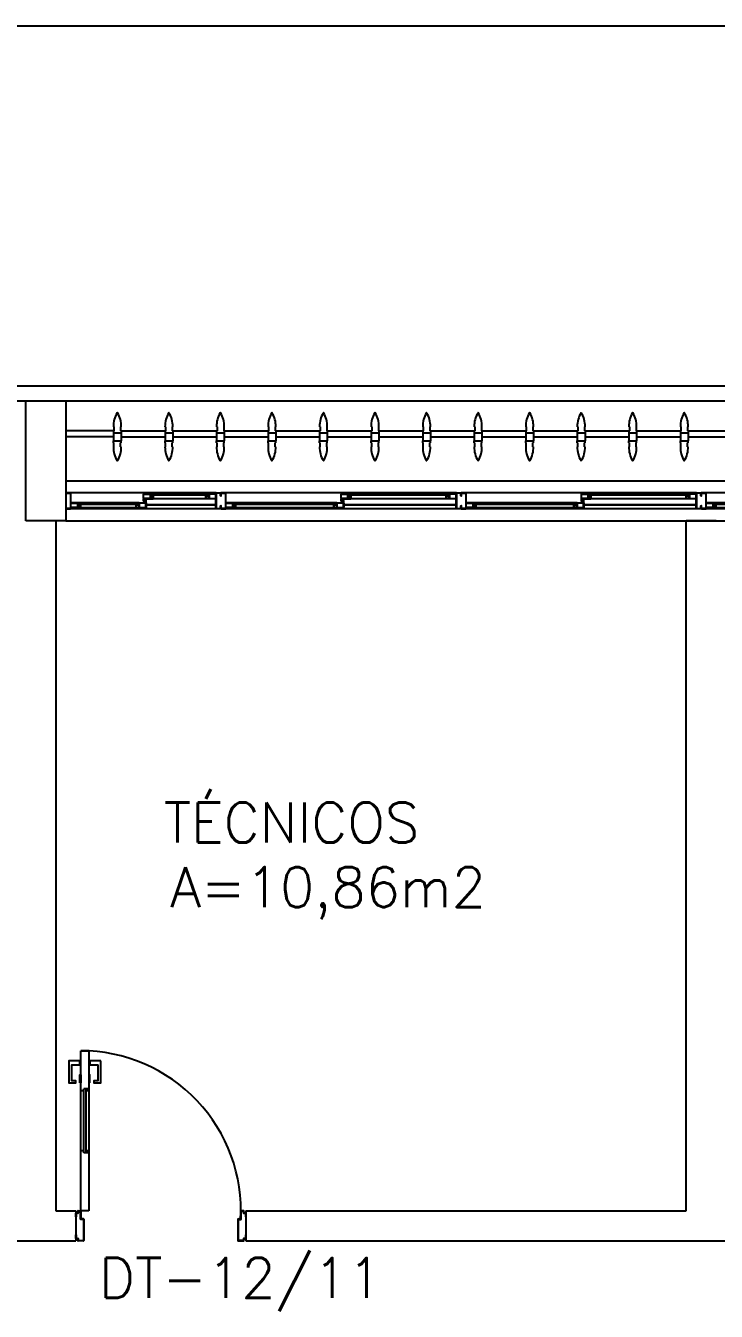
# Model space of a CAD drawing. Header units: millimetres. Extents: x 2128 to 2646, y 1972 to 2207.
# Drawn here: x 2384.46 to 2387.91, y 2049.01 to 2055.44 of the extents above; entities that cross this region are included whole.
import ezdxf

# ---------------------------------------------------------------- set-up
doc = ezdxf.new("R2010")
doc.units = ezdxf.units.MM
for name, color, linetype in [('AR-ALV', 2, 'Continuous'), ('AR-BRISES', 1, 'Continuous'), ('AR-CALÇADA', 1, 'Continuous'), ('AR-ESQ', 1, 'Continuous'), ('AR-ESTC', 3, 'Continuous'), ('AR-PEITORIL', 1, 'Continuous'), ('AR-PORTA', 1, 'Continuous'), ('BR-PAINEL', 1, 'Continuous'), ('BR-SUPORTE', 1, 'Continuous'), ('DT-ESQ-BAGUETE-C', 1, 'Continuous'), ('DT-ESQ-BAGUETE-V', 1, 'Continuous'), ('DT-ESQ-CHAPA DOBRADA-V', 1, 'Continuous'), ('DT-ESQ-PERFIL CADEIRA-C', 2, 'Continuous'), ('DT-ESQ-PERFIL CADEIRA-V', 2, 'Continuous'), ('DT-ESQ-PERFIL U SIMPLES-C', 2, 'Continuous'), ('DT-ESQ-PERFIL U-C', 2, 'Continuous'), ('DT-ESQ-PERFIL U-V', 1, 'Continuous'), ('DT-ESQ-VIDRO-C', 2, 'Continuous'), ('DT-TXTMOD', 1, 'Continuous'), ('ENDEREÇO', 2, 'Continuous'), ('ibio', 2, 'Continuous'), ('maçaneta', 1, 'Continuous'), ('mov', 1, 'Continuous'), ('PM-PERFIL U-C', 2, 'Continuous'), ('PM-VIDRO', 2, 'Continuous'), ('pm1', 2, 'Continuous'), ('pm2', 2, 'Continuous'), ('TEXTO', 2, 'Continuous'), ('Área', 2, 'Continuous')]:
    doc.layers.add(name, color=color, linetype=linetype)
doc.styles.add('S10', font='simplex.shx', dxfattribs={"height": 0.1})
doc.styles.add('UNB-100', font='simplex.shx', dxfattribs={"height": 0.2})
doc.styles.add('UNB1-100', font='simplex.shx', dxfattribs={"height": 0.2})

# ---------------------------------------------------------------- blocks, each defined once
blk = doc.blocks.new('EF40-P')
at = {"layer": 'DT-ESQ-BAGUETE-C', "ltscale": 0.1}
for points in [[(1.9015, -0.08), (1.915, -0.08), (1.915, -0.0785), (1.902, -0.0785, -0.414214), (1.9015, -0.078), (1.9015, -0.067, -0.414214), (1.902, -0.0665), (1.915, -0.0665), (1.915, -0.065), (1.9015, -0.065, 0.414214), (1.9, -0.0665), (1.9, -0.0785, 0.414214)], [(2.0485, -0.125), (2.035, -0.125), (2.035, -0.1235), (2.048, -0.1235, 0.414214), (2.0485, -0.123), (2.0485, -0.112, 0.414214), (2.048, -0.1115), (2.035, -0.1115), (2.035, -0.11), (2.0485, -0.11, -0.414214), (2.05, -0.1115), (2.05, -0.1235, -0.414214)], [(2.5265, -0.125), (2.54, -0.125), (2.54, -0.1235), (2.527, -0.1235, -0.414214), (2.5265, -0.123), (2.5265, -0.112, -0.414214), (2.527, -0.1115), (2.54, -0.1115), (2.54, -0.11), (2.5265, -0.11, 0.414214), (2.525, -0.1115), (2.525, -0.1235, 0.414214)], [(2.61, -0.08), (2.5965, -0.08), (2.5965, -0.0785), (2.6095, -0.0785, 0.414214), (2.61, -0.078), (2.61, -0.067, 0.414214), (2.6095, -0.0665), (2.5965, -0.0665), (2.5965, -0.065), (2.61, -0.065, -0.414214), (2.6115, -0.0665), (2.6115, -0.0785, -0.414214)], [(3.1015, -0.08), (3.115, -0.08), (3.115, -0.0785), (3.102, -0.0785, -0.414214), (3.1015, -0.078), (3.1015, -0.067, -0.414214), (3.102, -0.0665), (3.115, -0.0665), (3.115, -0.065), (3.1015, -0.065, 0.414214), (3.1, -0.0665), (3.1, -0.0785, 0.414214)], [(3.2485, -0.125), (3.235, -0.125), (3.235, -0.1235), (3.248, -0.1235, 0.414214), (3.2485, -0.123), (3.2485, -0.112, 0.414214), (3.248, -0.1115), (3.235, -0.1115), (3.235, -0.11), (3.2485, -0.11, -0.414214), (3.25, -0.1115), (3.25, -0.1235, -0.414214)], [(3.7265, -0.125), (3.74, -0.125), (3.74, -0.1235), (3.727, -0.1235, -0.414214), (3.7265, -0.123), (3.7265, -0.112, -0.414214), (3.727, -0.1115), (3.74, -0.1115), (3.74, -0.11), (3.7265, -0.11, 0.414214), (3.725, -0.1115), (3.725, -0.1235, 0.414214)], [(3.81, -0.08), (3.7965, -0.08), (3.7965, -0.0785), (3.8095, -0.0785, 0.414214), (3.81, -0.078), (3.81, -0.067, 0.414214), (3.8095, -0.0665), (3.7965, -0.0665), (3.7965, -0.065), (3.81, -0.065, -0.414214), (3.8115, -0.0665), (3.8115, -0.0785, -0.414214)], [(4.3015, -0.08), (4.315, -0.08), (4.315, -0.0785), (4.302, -0.0785, -0.414214), (4.3015, -0.078), (4.3015, -0.067, -0.414214), (4.302, -0.0665), (4.315, -0.0665), (4.315, -0.065), (4.3015, -0.065, 0.414214), (4.3, -0.0665), (4.3, -0.0785, 0.414214)], [(4.4485, -0.125), (4.435, -0.125), (4.435, -0.1235), (4.448, -0.1235, 0.414214), (4.4485, -0.123), (4.4485, -0.112, 0.414214), (4.448, -0.1115), (4.435, -0.1115), (4.435, -0.11), (4.4485, -0.11, -0.414214), (4.45, -0.1115), (4.45, -0.1235, -0.414214)], [(4.714, -0.125), (4.7275, -0.125), (4.7275, -0.1235), (4.7145, -0.1235, -0.414214), (4.714, -0.123), (4.714, -0.112, -0.414214), (4.7145, -0.1115), (4.7275, -0.1115), (4.7275, -0.11), (4.714, -0.11, 0.414214), (4.7125, -0.1115), (4.7125, -0.1235, 0.414214)], [(4.7975, -0.08), (4.784, -0.08), (4.784, -0.0785), (4.797, -0.0785, 0.414214), (4.7975, -0.078), (4.7975, -0.067, 0.414214), (4.797, -0.0665), (4.784, -0.0665), (4.784, -0.065), (4.7975, -0.065, -0.414214), (4.799, -0.0665), (4.799, -0.0785, -0.414214)], [(5.0765, -0.08), (5.09, -0.08), (5.09, -0.0785), (5.077, -0.0785, -0.414214), (5.0765, -0.078), (5.0765, -0.067, -0.414214), (5.077, -0.0665), (5.09, -0.0665), (5.09, -0.065), (5.0765, -0.065, 0.414214), (5.075, -0.0665), (5.075, -0.0785, 0.414214)]]:
    blk.add_lwpolyline(points, format="xyb", close=True, dxfattribs=at)
at = {"layer": 'DT-ESQ-BAGUETE-V', "ltscale": 0.1}
for p, q in [((1.41, -0.065), (1.9015, -0.065)), ((2.0485, -0.11), (2.5265, -0.11)), ((2.61, -0.065), (3.1015, -0.065)), ((3.2485, -0.11), (3.7265, -0.11)), ((3.81, -0.065), (4.3015, -0.065)), ((4.4485, -0.11), (4.714, -0.11)), ((4.7975, -0.065), (5.0765, -0.065))]:
    blk.add_line(p, q, dxfattribs=at)
at = {"layer": 'DT-ESQ-CHAPA DOBRADA-V', "ltscale": 0.1}
for p, q in [((2, -0.077), (2.5615, -0.077)), ((2, -0.08), (2.5615, -0.08)), ((3.2, -0.077), (3.7615, -0.077)), ((3.2, -0.08), (3.7615, -0.08)), ((4.4, -0.077), (4.749, -0.077)), ((4.4, -0.08), (4.749, -0.08))]:
    blk.add_line(p, q, dxfattribs=at)
at = {"layer": 'DT-ESQ-PERFIL CADEIRA-C', "ltscale": 0.1}
for p, q in [((1.95, -0.0885), (1.9015, -0.0885)), ((2.5635, -0.0885), (2.61, -0.0885)), ((3.15, -0.0885), (3.1015, -0.0885)), ((3.7635, -0.0885), (3.81, -0.0885)), ((4.35, -0.0885), (4.3015, -0.0885)), ((4.751, -0.0885), (4.7975, -0.0885)), ((5.125, -0.0885), (5.0765, -0.0885)), ((2, -0.1335), (2.0485, -0.1335)), ((2.573, -0.1335), (2.5265, -0.1335)), ((3.2, -0.1335), (3.2485, -0.1335)), ((3.773, -0.1335), (3.7265, -0.1335)), ((4.4, -0.1335), (4.4485, -0.1335)), ((4.7605, -0.1335), (4.714, -0.1335))]:
    blk.add_line(p, q, dxfattribs=at)
for points in [[(1.9015, -0.09), (1.95, -0.09), (1.95, -0.0885), (1.915, -0.0885, 0.198912), (1.9161, -0.0881, 0.198913), (1.9165, -0.087), (1.9165, -0.067, -0.414214), (1.917, -0.0665), (1.95, -0.0665), (1.95, -0.065), (1.9165, -0.065, 0.414214), (1.915, -0.0665), (1.915, -0.0785), (1.915, -0.08), (1.915, -0.087), (1.9015, -0.087, 1)], [(2.0485, -0.135), (2, -0.135), (2, -0.1335), (2.035, -0.1335, -0.198912), (2.0339, -0.1331, -0.198913), (2.0335, -0.132), (2.0335, -0.112, 0.414214), (2.033, -0.1115), (2, -0.1115), (2, -0.11), (2.0335, -0.11, -0.414214), (2.035, -0.1115), (2.035, -0.1235), (2.035, -0.125), (2.035, -0.132), (2.0485, -0.132, -1)], [(2.5265, -0.132, 1), (2.5265, -0.135), (2.573, -0.135, 0.414214), (2.575, -0.133), (2.575, -0.112, 0.414214), (2.573, -0.11), (2.5415, -0.11, 0.414214), (2.54, -0.1115), (2.54, -0.132)], [(2.54, -0.1335, 0.198913), (2.5411, -0.1331, 0.198913), (2.5415, -0.132), (2.5415, -0.112, -0.414214), (2.542, -0.1115), (2.573, -0.1115, -0.414214), (2.5735, -0.112), (2.5735, -0.133, -0.414214), (2.573, -0.1335)], [(2.61, -0.087, -1), (2.61, -0.09), (2.5635, -0.09, -0.414214), (2.5615, -0.088), (2.5615, -0.067, -0.414214), (2.5635, -0.065), (2.595, -0.065, -0.414214), (2.5965, -0.0665), (2.5965, -0.087)], [(2.5965, -0.0885, -0.198913), (2.5954, -0.0881, -0.198913), (2.595, -0.087), (2.595, -0.067, 0.414214), (2.5945, -0.0665), (2.5635, -0.0665, 0.414214), (2.563, -0.067), (2.563, -0.088, 0.414214), (2.5635, -0.0885)], [(3.1015, -0.09), (3.15, -0.09), (3.15, -0.0885), (3.115, -0.0885, 0.198912), (3.1161, -0.0881, 0.198913), (3.1165, -0.087), (3.1165, -0.067, -0.414214), (3.117, -0.0665), (3.15, -0.0665), (3.15, -0.065), (3.1165, -0.065, 0.414214), (3.115, -0.0665), (3.115, -0.0785), (3.115, -0.08), (3.115, -0.087), (3.1015, -0.087, 1)], [(3.2485, -0.135), (3.2, -0.135), (3.2, -0.1335), (3.235, -0.1335, -0.198912), (3.2339, -0.1331, -0.198913), (3.2335, -0.132), (3.2335, -0.112, 0.414214), (3.233, -0.1115), (3.2, -0.1115), (3.2, -0.11), (3.2335, -0.11, -0.414214), (3.235, -0.1115), (3.235, -0.1235), (3.235, -0.125), (3.235, -0.132), (3.2485, -0.132, -1)], [(3.7265, -0.132, 1), (3.7265, -0.135), (3.773, -0.135, 0.414214), (3.775, -0.133), (3.775, -0.112, 0.414214), (3.773, -0.11), (3.7415, -0.11, 0.414214), (3.74, -0.1115), (3.74, -0.132)], [(3.74, -0.1335, 0.198913), (3.7411, -0.1331, 0.198913), (3.7415, -0.132), (3.7415, -0.112, -0.414214), (3.742, -0.1115), (3.773, -0.1115, -0.414214), (3.7735, -0.112), (3.7735, -0.133, -0.414214), (3.773, -0.1335)], [(3.81, -0.087, -1), (3.81, -0.09), (3.7635, -0.09, -0.414214), (3.7615, -0.088), (3.7615, -0.067, -0.414214), (3.7635, -0.065), (3.795, -0.065, -0.414214), (3.7965, -0.0665), (3.7965, -0.087)], [(3.7965, -0.0885, -0.198913), (3.7954, -0.0881, -0.198913), (3.795, -0.087), (3.795, -0.067, 0.414214), (3.7945, -0.0665), (3.7635, -0.0665, 0.414214), (3.763, -0.067), (3.763, -0.088, 0.414214), (3.7635, -0.0885)], [(4.3015, -0.09), (4.35, -0.09), (4.35, -0.0885), (4.315, -0.0885, 0.198912), (4.3161, -0.0881, 0.198913), (4.3165, -0.087), (4.3165, -0.067, -0.414214), (4.317, -0.0665), (4.35, -0.0665), (4.35, -0.065), (4.3165, -0.065, 0.414214), (4.315, -0.0665), (4.315, -0.0785), (4.315, -0.08), (4.315, -0.087), (4.3015, -0.087, 1)], [(4.4485, -0.135), (4.4, -0.135), (4.4, -0.1335), (4.435, -0.1335, -0.198912), (4.4339, -0.1331, -0.198913), (4.4335, -0.132), (4.4335, -0.112, 0.414214), (4.433, -0.1115), (4.4, -0.1115), (4.4, -0.11), (4.4335, -0.11, -0.414214), (4.435, -0.1115), (4.435, -0.1235), (4.435, -0.125), (4.435, -0.132), (4.4485, -0.132, -1)], [(4.714, -0.132, 1), (4.714, -0.135), (4.7605, -0.135, 0.414214), (4.7625, -0.133), (4.7625, -0.112, 0.414214), (4.7605, -0.11), (4.729, -0.11, 0.414214), (4.7275, -0.1115), (4.7275, -0.132)], [(4.7275, -0.1335, 0.198913), (4.7286, -0.1331, 0.198913), (4.729, -0.132), (4.729, -0.112, -0.414214), (4.7295, -0.1115), (4.7605, -0.1115, -0.414214), (4.761, -0.112), (4.761, -0.133, -0.414214), (4.7605, -0.1335)], [(4.7975, -0.087, -1), (4.7975, -0.09), (4.751, -0.09, -0.414214), (4.749, -0.088), (4.749, -0.067, -0.414214), (4.751, -0.065), (4.7825, -0.065, -0.414214), (4.784, -0.0665), (4.784, -0.087)], [(4.784, -0.0885, -0.198913), (4.7829, -0.0881, -0.198913), (4.7825, -0.087), (4.7825, -0.067, 0.414214), (4.782, -0.0665), (4.751, -0.0665, 0.414214), (4.7505, -0.067), (4.7505, -0.088, 0.414214), (4.751, -0.0885)], [(5.0765, -0.09), (5.125, -0.09), (5.125, -0.0885), (5.09, -0.0885, 0.198912), (5.0911, -0.0881, 0.198913), (5.0915, -0.087), (5.0915, -0.067, -0.414214), (5.092, -0.0665), (5.125, -0.0665), (5.125, -0.065), (5.0915, -0.065, 0.414214), (5.09, -0.0665), (5.09, -0.0785), (5.09, -0.08), (5.09, -0.087), (5.0765, -0.087, 1)]]:
    blk.add_lwpolyline(points, format="xyb", close=True, dxfattribs=at)
at = {"layer": 'DT-ESQ-PERFIL CADEIRA-V', "ltscale": 0.1}
for p, q in [((1.395, -0.09), (1.9015, -0.09)), ((2.595, -0.09), (3.1015, -0.09)), ((3.795, -0.09), (4.3015, -0.09)), ((4.7825, -0.09), (5.0765, -0.09)), ((2.0485, -0.135), (2.5265, -0.135)), ((3.2485, -0.135), (3.7265, -0.135)), ((4.4485, -0.135), (4.714, -0.135))]:
    blk.add_line(p, q, dxfattribs=at)
at = {"layer": 'DT-ESQ-PERFIL U SIMPLES-C', "ltscale": 0.1}
for points in [[(2.5635, -0.102), (2.5715, -0.102), (2.5715, -0.1005), (2.5635, -0.1005, -0.414214), (2.563, -0.1), (2.563, -0.092, -0.414214), (2.5635, -0.0915), (2.5715, -0.0915), (2.5715, -0.09), (2.5635, -0.09, 0.414214), (2.5615, -0.092), (2.5615, -0.1, 0.414214)], [(2.573, -0.098), (2.565, -0.098), (2.565, -0.0995), (2.573, -0.0995, -0.414214), (2.5735, -0.1), (2.5735, -0.108, -0.414214), (2.573, -0.1085), (2.565, -0.1085), (2.565, -0.11), (2.573, -0.11, 0.414214), (2.575, -0.108), (2.575, -0.1, 0.414214)], [(3.7635, -0.102), (3.7715, -0.102), (3.7715, -0.1005), (3.7635, -0.1005, -0.414214), (3.763, -0.1), (3.763, -0.092, -0.414214), (3.7635, -0.0915), (3.7715, -0.0915), (3.7715, -0.09), (3.7635, -0.09, 0.414214), (3.7615, -0.092), (3.7615, -0.1, 0.414214)], [(3.773, -0.098), (3.765, -0.098), (3.765, -0.0995), (3.773, -0.0995, -0.414214), (3.7735, -0.1), (3.7735, -0.108, -0.414214), (3.773, -0.1085), (3.765, -0.1085), (3.765, -0.11), (3.773, -0.11, 0.414214), (3.775, -0.108), (3.775, -0.1, 0.414214)], [(4.751, -0.102), (4.759, -0.102), (4.759, -0.1005), (4.751, -0.1005, -0.414214), (4.7505, -0.1), (4.7505, -0.092, -0.414214), (4.751, -0.0915), (4.759, -0.0915), (4.759, -0.09), (4.751, -0.09, 0.414214), (4.749, -0.092), (4.749, -0.1, 0.414214)], [(4.7605, -0.098), (4.7525, -0.098), (4.7525, -0.0995), (4.7605, -0.0995, -0.414214), (4.761, -0.1), (4.761, -0.108, -0.414214), (4.7605, -0.1085), (4.7525, -0.1085), (4.7525, -0.11), (4.7605, -0.11, 0.414214), (4.7625, -0.108), (4.7625, -0.1, 0.414214)]]:
    blk.add_lwpolyline(points, format="xyb", close=True, dxfattribs=at)
at = {"layer": 'DT-ESQ-PERFIL U-C', "ltscale": 0.1}
for points in [[(1.975, -0.0615, 0.414214), (1.9735, -0.06), (1.9515, -0.06, 0.414214), (1.95, -0.0615), (1.95, -0.1385, 0.414214), (1.9515, -0.14), (1.9735, -0.14, 0.414214), (1.975, -0.1385), (1.975, -0.125), (1.9735, -0.125), (1.9735, -0.138, -0.414214), (1.973, -0.1385), (1.952, -0.1385, -0.414214), (1.9515, -0.138), (1.9515, -0.062, -0.414214), (1.952, -0.0615), (1.973, -0.0615, -0.414214), (1.9735, -0.062), (1.9735, -0.075), (1.975, -0.075)], [(1.975, -0.0615, -0.414214), (1.9765, -0.06), (1.9985, -0.06, -0.414214), (2, -0.0615), (2, -0.1385, -0.414214), (1.9985, -0.14), (1.9765, -0.14, -0.414214), (1.975, -0.1385), (1.975, -0.125), (1.9765, -0.125), (1.9765, -0.138, 0.414214), (1.977, -0.1385), (1.998, -0.1385, 0.414214), (1.9985, -0.138), (1.9985, -0.062, 0.414214), (1.998, -0.0615), (1.977, -0.0615, 0.414214), (1.9765, -0.062), (1.9765, -0.075), (1.975, -0.075)], [(3.175, -0.0615, 0.414214), (3.1735, -0.06), (3.1515, -0.06, 0.414214), (3.15, -0.0615), (3.15, -0.1385, 0.414214), (3.1515, -0.14), (3.1735, -0.14, 0.414214), (3.175, -0.1385), (3.175, -0.125), (3.1735, -0.125), (3.1735, -0.138, -0.414214), (3.173, -0.1385), (3.152, -0.1385, -0.414214), (3.1515, -0.138), (3.1515, -0.062, -0.414214), (3.152, -0.0615), (3.173, -0.0615, -0.414214), (3.1735, -0.062), (3.1735, -0.075), (3.175, -0.075)], [(3.175, -0.0615, -0.414214), (3.1765, -0.06), (3.1985, -0.06, -0.414214), (3.2, -0.0615), (3.2, -0.1385, -0.414214), (3.1985, -0.14), (3.1765, -0.14, -0.414214), (3.175, -0.1385), (3.175, -0.125), (3.1765, -0.125), (3.1765, -0.138, 0.414214), (3.177, -0.1385), (3.198, -0.1385, 0.414214), (3.1985, -0.138), (3.1985, -0.062, 0.414214), (3.198, -0.0615), (3.177, -0.0615, 0.414214), (3.1765, -0.062), (3.1765, -0.075), (3.175, -0.075)], [(4.375, -0.0615, 0.414214), (4.3735, -0.06), (4.3515, -0.06, 0.414214), (4.35, -0.0615), (4.35, -0.1385, 0.414214), (4.3515, -0.14), (4.3735, -0.14, 0.414214), (4.375, -0.1385), (4.375, -0.125), (4.3735, -0.125), (4.3735, -0.138, -0.414214), (4.373, -0.1385), (4.352, -0.1385, -0.414214), (4.3515, -0.138), (4.3515, -0.062, -0.414214), (4.352, -0.0615), (4.373, -0.0615, -0.414214), (4.3735, -0.062), (4.3735, -0.075), (4.375, -0.075)], [(4.375, -0.0615, -0.414214), (4.3765, -0.06), (4.3985, -0.06, -0.414214), (4.4, -0.0615), (4.4, -0.1385, -0.414214), (4.3985, -0.14), (4.3765, -0.14, -0.414214), (4.375, -0.1385), (4.375, -0.125), (4.3765, -0.125), (4.3765, -0.138, 0.414214), (4.377, -0.1385), (4.398, -0.1385, 0.414214), (4.3985, -0.138), (4.3985, -0.062, 0.414214), (4.398, -0.0615), (4.377, -0.0615, 0.414214), (4.3765, -0.062), (4.3765, -0.075), (4.375, -0.075)], [(5.15, -0.0615, 0.414214), (5.1485, -0.06), (5.1265, -0.06, 0.414214), (5.125, -0.0615), (5.125, -0.1385, 0.414214), (5.1265, -0.14), (5.1485, -0.14, 0.414214), (5.15, -0.1385), (5.15, -0.125), (5.1485, -0.125), (5.1485, -0.138, -0.414214), (5.148, -0.1385), (5.127, -0.1385, -0.414214), (5.1265, -0.138), (5.1265, -0.062, -0.414214), (5.127, -0.0615), (5.148, -0.0615, -0.414214), (5.1485, -0.062), (5.1485, -0.075), (5.15, -0.075)]]:
    blk.add_lwpolyline(points, format="xyb", close=True, dxfattribs=at)
at = {"layer": 'DT-ESQ-PERFIL U-V', "ltscale": 0.1}
for p, q in [((0.7985, -0.06), (1.9515, -0.06)), ((1.9985, -0.06), (3.1515, -0.06)), ((3.1985, -0.06), (4.3515, -0.06)), ((4.3985, -0.06), (5.1265, -0.06)), ((0.7985, -0.14), (1.9515, -0.14)), ((1.9985, -0.14), (3.1515, -0.14)), ((3.1985, -0.14), (4.3515, -0.14)), ((4.3985, -0.14), (5.1265, -0.14))]:
    blk.add_line(p, q, dxfattribs=at)
at = {"layer": 'DT-ESQ-VIDRO-C', "ltscale": 0.1}
for points in [[(1.9125, -0.085), (1.9125, -0.082), (1.399, -0.082), (1.399, -0.085)], [(2.038, -0.13), (2.038, -0.127), (2.537, -0.127), (2.537, -0.13)], [(3.1125, -0.085), (3.1125, -0.082), (2.599, -0.082), (2.599, -0.085)], [(3.238, -0.13), (3.238, -0.127), (3.737, -0.127), (3.737, -0.13)], [(4.3125, -0.085), (4.3125, -0.082), (3.799, -0.082), (3.799, -0.085)], [(4.438, -0.13), (4.438, -0.127), (4.7245, -0.127), (4.7245, -0.13)], [(5.0875, -0.085), (5.0875, -0.082), (4.7865, -0.082), (4.7865, -0.085)]]:
    blk.add_lwpolyline(points, close=True, dxfattribs=at)
at = {"layer": 'DT-TXTMOD', "ltscale": 0.1, "style": 'S10', "flags": 3}
for tag, p in [('M01', (0.025, -0.28)), ('M02', (0.3253, -0.28)), ('M03', (0.627, -0.28)), ('M04', (0.9288, -0.28)), ('M05', (1.2306, -0.28)), ('M06', (1.5323, -0.28)), ('M07', (1.8341, -0.28)), ('M08', (2.1359, -0.28)), ('M09', (2.4376, -0.28)), ('M10', (2.7394, -0.28)), ('M11', (3.0412, -0.28)), ('M12', (3.3429, -0.28)), ('M13', (3.6447, -0.28)), ('M14', (3.9464, -0.28)), ('M15', (4.2482, -0.28)), ('M16', (4.55, -0.28)), ('M17', (4.8517, -0.28))]:
    blk.add_attdef(tag, p, '', height=0.1, dxfattribs=at)
blk = doc.blocks.new('BR-MODULO8')
at = {"layer": 'BR-PAINEL'}
for p, q in [((-4.9117, 0.27), (-4.9092, 0.27)), ((-4.9092, 0.27), (-4.9092, 0.25)), ((-4.8758, 0.27), (-4.8758, 0.25)), ((-4.8733, 0.27), (-4.8758, 0.27)), ((-4.6542, 0.27), (-4.6517, 0.27)), ((-4.6517, 0.27), (-4.6517, 0.25)), ((-4.6183, 0.27), (-4.6183, 0.25)), ((-4.6158, 0.27), (-4.6183, 0.27)), ((-4.3967, 0.27), (-4.3942, 0.27)), ((-4.3942, 0.27), (-4.3942, 0.25)), ((-4.3608, 0.27), (-4.3608, 0.25)), ((-4.3583, 0.27), (-4.3608, 0.27)), ((-4.1392, 0.27), (-4.1367, 0.27)), ((-4.1367, 0.27), (-4.1367, 0.25)), ((-4.1033, 0.27), (-4.1033, 0.25)), ((-4.1008, 0.27), (-4.1033, 0.27)), ((-3.8817, 0.27), (-3.8792, 0.27)), ((-3.8792, 0.27), (-3.8792, 0.25)), ((-3.8458, 0.27), (-3.8458, 0.25)), ((-3.8433, 0.27), (-3.8458, 0.27)), ((-3.6242, 0.27), (-3.6217, 0.27)), ((-3.6217, 0.27), (-3.6217, 0.25)), ((-3.5883, 0.27), (-3.5883, 0.25)), ((-3.5858, 0.27), (-3.5883, 0.27)), ((-3.3667, 0.27), (-3.3642, 0.27)), ((-3.3642, 0.27), (-3.3642, 0.25)), ((-3.3308, 0.27), (-3.3308, 0.25)), ((-3.3283, 0.27), (-3.3308, 0.27)), ((-3.1092, 0.27), (-3.1067, 0.27)), ((-3.1067, 0.27), (-3.1067, 0.25)), ((-3.0733, 0.27), (-3.0733, 0.25)), ((-3.0708, 0.27), (-3.0733, 0.27)), ((-2.8517, 0.27), (-2.8492, 0.27)), ((-2.8492, 0.27), (-2.8492, 0.25)), ((-2.8158, 0.27), (-2.8158, 0.25)), ((-2.8133, 0.27), (-2.8158, 0.27)), ((-2.5942, 0.27), (-2.5917, 0.27)), ((-2.5917, 0.27), (-2.5917, 0.25)), ((-2.5583, 0.27), (-2.5583, 0.25)), ((-2.5558, 0.27), (-2.5583, 0.27)), ((-2.3367, 0.27), (-2.3342, 0.27)), ((-2.3342, 0.27), (-2.3342, 0.25)), ((-2.3008, 0.27), (-2.3008, 0.25)), ((-2.2983, 0.27), (-2.3008, 0.27)), ((-2.0792, 0.27), (-2.0767, 0.27)), ((-2.0767, 0.27), (-2.0767, 0.25)), ((-2.0433, 0.27), (-2.0433, 0.25)), ((-2.0408, 0.27), (-2.0433, 0.27)), ((-4.9117, 0.25), (-4.9117, 0.24)), ((-4.9117, 0.25), (-4.9092, 0.25)), ((-4.9117, 0.24), (-4.8733, 0.24)), ((-4.9117, 0.24), (-4.9117, 0.2)), ((-4.9117, 0.2), (-4.8733, 0.2)), ((-4.9117, 0.19), (-4.9117, 0.2)), ((-4.8733, 0.25), (-4.8758, 0.25)), ((-4.8733, 0.25), (-4.8733, 0.24)), ((-4.8733, 0.24), (-4.8733, 0.2)), ((-4.8733, 0.19), (-4.8733, 0.2)), ((-4.6542, 0.25), (-4.6542, 0.24)), ((-4.6542, 0.25), (-4.6517, 0.25)), ((-4.6542, 0.24), (-4.6158, 0.24)), ((-4.6542, 0.24), (-4.6542, 0.2)), ((-4.6542, 0.2), (-4.6158, 0.2)), ((-4.6542, 0.19), (-4.6542, 0.2)), ((-4.6158, 0.25), (-4.6183, 0.25)), ((-4.6158, 0.25), (-4.6158, 0.24)), ((-4.6158, 0.24), (-4.6158, 0.2)), ((-4.6158, 0.19), (-4.6158, 0.2)), ((-4.3967, 0.25), (-4.3967, 0.24)), ((-4.3967, 0.25), (-4.3942, 0.25)), ((-4.3967, 0.24), (-4.3583, 0.24)), ((-4.3967, 0.24), (-4.3967, 0.2)), ((-4.3967, 0.2), (-4.3583, 0.2)), ((-4.3967, 0.19), (-4.3967, 0.2)), ((-4.3583, 0.25), (-4.3608, 0.25)), ((-4.3583, 0.25), (-4.3583, 0.24)), ((-4.3583, 0.24), (-4.3583, 0.2)), ((-4.3583, 0.19), (-4.3583, 0.2)), ((-4.1392, 0.25), (-4.1392, 0.24)), ((-4.1392, 0.25), (-4.1367, 0.25)), ((-4.1392, 0.24), (-4.1008, 0.24)), ((-4.1392, 0.24), (-4.1392, 0.2)), ((-4.1392, 0.2), (-4.1008, 0.2)), ((-4.1392, 0.19), (-4.1392, 0.2)), ((-4.1008, 0.25), (-4.1033, 0.25)), ((-4.1008, 0.25), (-4.1008, 0.24)), ((-4.1008, 0.24), (-4.1008, 0.2)), ((-4.1008, 0.19), (-4.1008, 0.2)), ((-3.8817, 0.25), (-3.8817, 0.24)), ((-3.8817, 0.25), (-3.8792, 0.25)), ((-3.8817, 0.24), (-3.8433, 0.24)), ((-3.8817, 0.24), (-3.8817, 0.2)), ((-3.8817, 0.2), (-3.8433, 0.2)), ((-3.8817, 0.19), (-3.8817, 0.2)), ((-3.8433, 0.25), (-3.8458, 0.25)), ((-3.8433, 0.25), (-3.8433, 0.24)), ((-3.8433, 0.24), (-3.8433, 0.2)), ((-3.8433, 0.19), (-3.8433, 0.2)), ((-3.6242, 0.25), (-3.6242, 0.24)), ((-3.6242, 0.25), (-3.6217, 0.25)), ((-3.6242, 0.24), (-3.5858, 0.24)), ((-3.6242, 0.24), (-3.6242, 0.2)), ((-3.6242, 0.2), (-3.5858, 0.2)), ((-3.6242, 0.19), (-3.6242, 0.2)), ((-3.5858, 0.25), (-3.5883, 0.25)), ((-3.5858, 0.25), (-3.5858, 0.24)), ((-3.5858, 0.24), (-3.5858, 0.2)), ((-3.5858, 0.19), (-3.5858, 0.2)), ((-3.3667, 0.25), (-3.3667, 0.24)), ((-3.3667, 0.25), (-3.3642, 0.25)), ((-3.3667, 0.24), (-3.3283, 0.24)), ((-3.3667, 0.24), (-3.3667, 0.2)), ((-3.3667, 0.2), (-3.3283, 0.2)), ((-3.3667, 0.19), (-3.3667, 0.2)), ((-3.3283, 0.25), (-3.3308, 0.25)), ((-3.3283, 0.25), (-3.3283, 0.24)), ((-3.3283, 0.24), (-3.3283, 0.2)), ((-3.3283, 0.19), (-3.3283, 0.2)), ((-3.1092, 0.25), (-3.1092, 0.24)), ((-3.1092, 0.25), (-3.1067, 0.25)), ((-3.1092, 0.24), (-3.0708, 0.24)), ((-3.1092, 0.24), (-3.1092, 0.2)), ((-3.1092, 0.2), (-3.0708, 0.2)), ((-3.1092, 0.19), (-3.1092, 0.2)), ((-3.0708, 0.25), (-3.0733, 0.25)), ((-3.0708, 0.25), (-3.0708, 0.24)), ((-3.0708, 0.24), (-3.0708, 0.2)), ((-3.0708, 0.19), (-3.0708, 0.2)), ((-2.8517, 0.25), (-2.8517, 0.24)), ((-2.8517, 0.25), (-2.8492, 0.25)), ((-2.8517, 0.24), (-2.8133, 0.24)), ((-2.8517, 0.24), (-2.8517, 0.2)), ((-2.8517, 0.2), (-2.8133, 0.2)), ((-2.8517, 0.19), (-2.8517, 0.2)), ((-2.8133, 0.25), (-2.8158, 0.25)), ((-2.8133, 0.25), (-2.8133, 0.24)), ((-2.8133, 0.24), (-2.8133, 0.2)), ((-2.8133, 0.19), (-2.8133, 0.2)), ((-2.5942, 0.25), (-2.5942, 0.24)), ((-2.5942, 0.25), (-2.5917, 0.25)), ((-2.5942, 0.24), (-2.5558, 0.24)), ((-2.5942, 0.24), (-2.5942, 0.2)), ((-2.5942, 0.2), (-2.5558, 0.2)), ((-2.5942, 0.19), (-2.5942, 0.2)), ((-2.5558, 0.25), (-2.5583, 0.25)), ((-2.5558, 0.25), (-2.5558, 0.24)), ((-2.5558, 0.24), (-2.5558, 0.2)), ((-2.5558, 0.19), (-2.5558, 0.2)), ((-2.3367, 0.25), (-2.3367, 0.24)), ((-2.3367, 0.25), (-2.3342, 0.25)), ((-2.3367, 0.24), (-2.2983, 0.24)), ((-2.3367, 0.24), (-2.3367, 0.2)), ((-2.3367, 0.2), (-2.2983, 0.2)), ((-2.3367, 0.19), (-2.3367, 0.2)), ((-2.2983, 0.25), (-2.3008, 0.25)), ((-2.2983, 0.25), (-2.2983, 0.24)), ((-2.2983, 0.24), (-2.2983, 0.2)), ((-2.2983, 0.19), (-2.2983, 0.2)), ((-2.0792, 0.25), (-2.0792, 0.24)), ((-2.0792, 0.25), (-2.0767, 0.25)), ((-2.0792, 0.24), (-2.0408, 0.24)), ((-2.0792, 0.24), (-2.0792, 0.2)), ((-2.0792, 0.2), (-2.0408, 0.2)), ((-2.0792, 0.19), (-2.0792, 0.2)), ((-2.0408, 0.25), (-2.0433, 0.25)), ((-2.0408, 0.25), (-2.0408, 0.24)), ((-2.0408, 0.24), (-2.0408, 0.2)), ((-2.0408, 0.19), (-2.0408, 0.2)), ((-4.9117, 0.19), (-4.9092, 0.19)), ((-4.9117, 0.17), (-4.9092, 0.17)), ((-4.9092, 0.17), (-4.9092, 0.19)), ((-4.8733, 0.19), (-4.8758, 0.19)), ((-4.8758, 0.17), (-4.8758, 0.19)), ((-4.8733, 0.17), (-4.8758, 0.17)), ((-4.6542, 0.19), (-4.6517, 0.19)), ((-4.6542, 0.17), (-4.6517, 0.17)), ((-4.6517, 0.17), (-4.6517, 0.19)), ((-4.6158, 0.19), (-4.6183, 0.19)), ((-4.6183, 0.17), (-4.6183, 0.19)), ((-4.6158, 0.17), (-4.6183, 0.17)), ((-4.3967, 0.19), (-4.3942, 0.19)), ((-4.3967, 0.17), (-4.3942, 0.17)), ((-4.3942, 0.17), (-4.3942, 0.19)), ((-4.3583, 0.19), (-4.3608, 0.19)), ((-4.3608, 0.17), (-4.3608, 0.19)), ((-4.3583, 0.17), (-4.3608, 0.17)), ((-4.1392, 0.19), (-4.1367, 0.19)), ((-4.1392, 0.17), (-4.1367, 0.17)), ((-4.1367, 0.17), (-4.1367, 0.19)), ((-4.1008, 0.19), (-4.1033, 0.19)), ((-4.1033, 0.17), (-4.1033, 0.19)), ((-4.1008, 0.17), (-4.1033, 0.17)), ((-3.8817, 0.19), (-3.8792, 0.19)), ((-3.8817, 0.17), (-3.8792, 0.17)), ((-3.8792, 0.17), (-3.8792, 0.19)), ((-3.8433, 0.19), (-3.8458, 0.19)), ((-3.8458, 0.17), (-3.8458, 0.19)), ((-3.8433, 0.17), (-3.8458, 0.17)), ((-3.6242, 0.19), (-3.6217, 0.19)), ((-3.6242, 0.17), (-3.6217, 0.17)), ((-3.6217, 0.17), (-3.6217, 0.19)), ((-3.5858, 0.19), (-3.5883, 0.19)), ((-3.5883, 0.17), (-3.5883, 0.19)), ((-3.5858, 0.17), (-3.5883, 0.17)), ((-3.3667, 0.19), (-3.3642, 0.19)), ((-3.3667, 0.17), (-3.3642, 0.17)), ((-3.3642, 0.17), (-3.3642, 0.19)), ((-3.3283, 0.19), (-3.3308, 0.19)), ((-3.3308, 0.17), (-3.3308, 0.19)), ((-3.3283, 0.17), (-3.3308, 0.17)), ((-3.1092, 0.19), (-3.1067, 0.19)), ((-3.1092, 0.17), (-3.1067, 0.17)), ((-3.1067, 0.17), (-3.1067, 0.19)), ((-3.0708, 0.19), (-3.0733, 0.19)), ((-3.0733, 0.17), (-3.0733, 0.19)), ((-3.0708, 0.17), (-3.0733, 0.17)), ((-2.8517, 0.19), (-2.8492, 0.19)), ((-2.8517, 0.17), (-2.8492, 0.17)), ((-2.8492, 0.17), (-2.8492, 0.19)), ((-2.8133, 0.19), (-2.8158, 0.19)), ((-2.8158, 0.17), (-2.8158, 0.19)), ((-2.8133, 0.17), (-2.8158, 0.17)), ((-2.5942, 0.19), (-2.5917, 0.19)), ((-2.5942, 0.17), (-2.5917, 0.17)), ((-2.5917, 0.17), (-2.5917, 0.19)), ((-2.5558, 0.19), (-2.5583, 0.19)), ((-2.5583, 0.17), (-2.5583, 0.19)), ((-2.5558, 0.17), (-2.5583, 0.17)), ((-2.3367, 0.19), (-2.3342, 0.19)), ((-2.3367, 0.17), (-2.3342, 0.17)), ((-2.3342, 0.17), (-2.3342, 0.19)), ((-2.2983, 0.19), (-2.3008, 0.19)), ((-2.3008, 0.17), (-2.3008, 0.19)), ((-2.2983, 0.17), (-2.3008, 0.17)), ((-2.0792, 0.19), (-2.0767, 0.19)), ((-2.0792, 0.17), (-2.0767, 0.17)), ((-2.0767, 0.17), (-2.0767, 0.19)), ((-2.0408, 0.19), (-2.0433, 0.19)), ((-2.0433, 0.17), (-2.0433, 0.19)), ((-2.0408, 0.17), (-2.0433, 0.17))]:
    blk.add_line(p, q, dxfattribs=at)
for centre, radius, start, end in [((-4.7867, 0.2739), 0.1251, 148.47206, 181.77204), ((-4.8925, 0.3387), 0.001, 37.1012, 142.8988), ((-4.9983, 0.2739), 0.1251, 358.22796, 31.52794), ((-4.5292, 0.2739), 0.1251, 148.47206, 181.77204), ((-4.635, 0.3387), 0.001, 37.1012, 142.8988), ((-4.7408, 0.2739), 0.1251, 358.22796, 31.52794), ((-4.2717, 0.2739), 0.1251, 148.47206, 181.77204), ((-4.3775, 0.3387), 0.001, 37.1012, 142.8988), ((-4.4833, 0.2739), 0.1251, 358.22796, 31.52794), ((-4.0142, 0.2739), 0.1251, 148.47206, 181.77204), ((-4.12, 0.3387), 0.001, 37.1012, 142.8988), ((-4.2258, 0.2739), 0.1251, 358.22796, 31.52794), ((-3.7567, 0.2739), 0.1251, 148.47206, 181.77204), ((-3.8625, 0.3387), 0.001, 37.1012, 142.8988), ((-3.9683, 0.2739), 0.1251, 358.22796, 31.52794), ((-3.4992, 0.2739), 0.1251, 148.47206, 181.77204), ((-3.605, 0.3387), 0.001, 37.1012, 142.8988), ((-3.7108, 0.2739), 0.1251, 358.22796, 31.52794), ((-3.2417, 0.2739), 0.1251, 148.47206, 181.77204), ((-3.3475, 0.3387), 0.001, 37.1012, 142.8988), ((-3.4533, 0.2739), 0.1251, 358.22796, 31.52794), ((-2.9842, 0.2739), 0.1251, 148.47206, 181.77204), ((-3.09, 0.3387), 0.001, 37.1012, 142.8988), ((-3.1958, 0.2739), 0.1251, 358.22796, 31.52794), ((-2.7267, 0.2739), 0.1251, 148.47206, 181.77204), ((-2.8325, 0.3387), 0.001, 37.1012, 142.8988), ((-2.9383, 0.2739), 0.1251, 358.22796, 31.52794), ((-2.4692, 0.2739), 0.1251, 148.47206, 181.77204), ((-2.575, 0.3387), 0.001, 37.1012, 142.8988), ((-2.6808, 0.2739), 0.1251, 358.22796, 31.52794), ((-2.2117, 0.2739), 0.1251, 148.47206, 181.77204), ((-2.3175, 0.3387), 0.001, 37.1012, 142.8988), ((-2.4233, 0.2739), 0.1251, 358.22796, 31.52794), ((-1.9542, 0.2739), 0.1251, 148.47206, 181.77204), ((-2.06, 0.3387), 0.001, 37.1012, 142.8988), ((-2.1658, 0.2739), 0.1251, 358.22796, 31.52794), ((-4.7867, 0.1661), 0.1251, 178.22796, 211.52794), ((-4.9983, 0.1661), 0.1251, 328.47206, 1.77204), ((-4.5292, 0.1661), 0.1251, 178.22796, 211.52794), ((-4.7408, 0.1661), 0.1251, 328.47206, 1.77204), ((-4.2717, 0.1661), 0.1251, 178.22796, 211.52794), ((-4.4833, 0.1661), 0.1251, 328.47206, 1.77204), ((-4.0142, 0.1661), 0.1251, 178.22796, 211.52794), ((-4.2258, 0.1661), 0.1251, 328.47206, 1.77204), ((-3.7567, 0.1661), 0.1251, 178.22796, 211.52794), ((-3.9683, 0.1661), 0.1251, 328.47206, 1.77204), ((-3.4992, 0.1661), 0.1251, 178.22796, 211.52794), ((-3.7108, 0.1661), 0.1251, 328.47206, 1.77204), ((-3.2417, 0.1661), 0.1251, 178.22796, 211.52794), ((-3.4533, 0.1661), 0.1251, 328.47206, 1.77204), ((-2.9842, 0.1661), 0.1251, 178.22796, 211.52794), ((-3.1958, 0.1661), 0.1251, 328.47206, 1.77204), ((-2.7267, 0.1661), 0.1251, 178.22796, 211.52794), ((-2.9383, 0.1661), 0.1251, 328.47206, 1.77204), ((-2.4692, 0.1661), 0.1251, 178.22796, 211.52794), ((-2.6808, 0.1661), 0.1251, 328.47206, 1.77204), ((-2.2117, 0.1661), 0.1251, 178.22796, 211.52794), ((-2.4233, 0.1661), 0.1251, 328.47206, 1.77204), ((-1.9542, 0.1661), 0.1251, 178.22796, 211.52794), ((-2.1658, 0.1661), 0.1251, 328.47206, 1.77204), ((-4.8925, 0.1013), 0.001, 217.1012, 322.8988), ((-4.635, 0.1013), 0.001, 217.1012, 322.8988), ((-4.3775, 0.1013), 0.001, 217.1012, 322.8988), ((-4.12, 0.1013), 0.001, 217.1012, 322.8988), ((-3.8625, 0.1013), 0.001, 217.1012, 322.8988), ((-3.605, 0.1013), 0.001, 217.1012, 322.8988), ((-3.3475, 0.1013), 0.001, 217.1012, 322.8988), ((-3.09, 0.1013), 0.001, 217.1012, 322.8988), ((-2.8325, 0.1013), 0.001, 217.1012, 322.8988), ((-2.575, 0.1013), 0.001, 217.1012, 322.8988), ((-2.3175, 0.1013), 0.001, 217.1012, 322.8988), ((-2.06, 0.1013), 0.001, 217.1012, 322.8988)]:
    blk.add_arc(centre, radius, start, end, dxfattribs=at)
at = {"layer": 'BR-SUPORTE'}
for p, q in [((-4.9117, 0.25), (-5.15, 0.25)), ((-4.9117, 0.22), (-5.15, 0.22)), ((-4.8733, 0.25), (-4.6517, 0.25)), ((-4.8733, 0.22), (-4.6542, 0.22)), ((-4.6158, 0.25), (-4.3942, 0.25)), ((-4.6158, 0.22), (-4.3967, 0.22)), ((-4.3583, 0.25), (-4.1367, 0.25)), ((-4.3583, 0.22), (-4.1392, 0.22)), ((-4.1008, 0.25), (-3.8792, 0.25)), ((-4.1008, 0.22), (-3.8817, 0.22)), ((-3.8433, 0.25), (-3.6217, 0.25)), ((-3.8433, 0.22), (-3.6242, 0.22)), ((-3.5858, 0.25), (-3.3642, 0.25)), ((-3.5858, 0.22), (-3.3667, 0.22)), ((-3.3283, 0.25), (-3.1067, 0.25)), ((-3.3283, 0.22), (-3.1092, 0.22)), ((-3.0708, 0.25), (-2.8492, 0.25)), ((-3.0708, 0.22), (-2.8517, 0.22)), ((-2.8133, 0.25), (-2.5917, 0.25)), ((-2.8133, 0.22), (-2.5942, 0.22)), ((-2.5558, 0.25), (-2.3342, 0.25)), ((-2.5558, 0.22), (-2.3367, 0.22)), ((-2.2983, 0.25), (-2.0767, 0.25)), ((-2.2983, 0.22), (-2.0792, 0.22)), ((-2.0408, 0.25), (-1.8192, 0.25)), ((-2.0408, 0.22), (-1.8217, 0.22))]:
    blk.add_line(p, q, dxfattribs=at)
blk = doc.blocks.new('PM3V')
at = {"layer": 'maçaneta'}
for points in [[(0.02, 0.9), (-0.035, 0.9), (-0.035, 0.79), (0, 0.79), (0, 0.8), (-0.02, 0.8), (-0.02, 0.8785, -0.414214), (-0.0185, 0.88), (0.02, 0.88)], [(0.125, 0.9), (0.07, 0.9), (0.07, 0.88), (0.1085, 0.88, -0.414214), (0.11, 0.8785), (0.11, 0.8), (0.09, 0.8), (0.09, 0.79), (0.125, 0.79)]]:
    blk.add_lwpolyline(points, format="xyb", close=True, dxfattribs=at)
for points in [[(0.02, 0.79), (0.02, 0.83), (0.025, 0.83), (0.025, 0.79)], [(0.07, 0.79), (0.07, 0.83), (0.065, 0.83), (0.065, 0.79)]]:
    blk.add_lwpolyline(points, close=True, dxfattribs=at)
at = {"layer": 'mov'}
blk.add_arc((0.025, 0.15), 0.8, 356.84716, 90, dxfattribs=at)
at = {"layer": 'PM-PERFIL U-C'}
for p, q in [((0, 0.12), (0, 0.1385)), ((0.0015, 0.14), (0.01, 0.14)), ((0.002, 0.138), (0.002, 0.12)), ((0.0105, 0.138), (0.002, 0.138)), ((0.01, 0.14), (0.01, 0.1485)), ((0.0115, 0.15), (0.0235, 0.15)), ((0.012, 0.148), (0.012, 0.1395)), ((0.023, 0.148), (0.012, 0.148)), ((0.023, 0.1085), (0.023, 0.148)), ((0.025, 0.1485), (0.025, 0.109)), ((0.825, 0.1485), (0.825, 0.109)), ((0.8385, 0.15), (0.8265, 0.15)), ((0.827, 0.148), (0.838, 0.148)), ((0.827, 0.1085), (0.827, 0.148)), ((0.838, 0.148), (0.838, 0.1395)), ((0.8395, 0.138), (0.848, 0.138)), ((0.84, 0.14), (0.84, 0.1485)), ((0.8485, 0.14), (0.84, 0.14)), ((0.848, 0.138), (0.848, 0.12)), ((0.85, 0.12), (0.85, 0.1385)), ((0.002, 0.12), (0, 0.12)), ((0.038, 0.107), (0.0245, 0.107)), ((0.0385, 0.109), (0.025, 0.109)), ((0.038, 0.107), (0.038, 0.002)), ((0.04, 0.1075), (0.04, 0.0015)), ((0.81, 0.1075), (0.81, 0.0015)), ((0.8115, 0.109), (0.825, 0.109)), ((0.812, 0.107), (0.8255, 0.107)), ((0.812, 0.107), (0.812, 0.002)), ((0.848, 0.12), (0.85, 0.12)), ((0, 0.03), (0.002, 0.03)), ((0, 0.0115), (0, 0.03)), ((0.01, 0.01), (0.0015, 0.01)), ((0.002, 0.03), (0.002, 0.012)), ((0.002, 0.012), (0.0105, 0.012)), ((0.01, 0.0015), (0.01, 0.01)), ((0.0385, 0), (0.0115, 0)), ((0.012, 0.0105), (0.012, 0.002)), ((0.012, 0.002), (0.038, 0.002)), ((0.8115, 0), (0.8385, 0)), ((0.838, 0.002), (0.812, 0.002)), ((0.838, 0.0105), (0.838, 0.002)), ((0.848, 0.012), (0.8395, 0.012)), ((0.84, 0.0015), (0.84, 0.01)), ((0.84, 0.01), (0.8485, 0.01)), ((0.85, 0.03), (0.848, 0.03)), ((0.848, 0.03), (0.848, 0.012)), ((0.85, 0.0115), (0.85, 0.03))]:
    blk.add_line(p, q, dxfattribs=at)
for centre, start, end in [((0.0015, 0.1385), 90, 180), ((0.0115, 0.1485), 90, 180), ((0.0105, 0.1395), 270, 0), ((0.0235, 0.1485), 360, 90), ((0.8265, 0.1485), 90, 180), ((0.8395, 0.1395), 180, 270), ((0.8385, 0.1485), 0, 90), ((0.8485, 0.1385), 0, 90), ((0.0245, 0.1085), 180, 270), ((0.0385, 0.1075), 0, 90), ((0.8115, 0.1075), 90, 180), ((0.8255, 0.1085), 270, 0), ((0.0015, 0.0115), 180, 270), ((0.0115, 0.0015), 180, 270), ((0.0105, 0.0105), 0, 90), ((0.0385, 0.0015), 269.93864, 0), ((0.8115, 0.0015), 180, 270.06136), ((0.8395, 0.0105), 90, 180), ((0.8385, 0.0015), 270, 0), ((0.8485, 0.0115), 270, 0)]:
    blk.add_arc(centre, 0.0015, start, end, dxfattribs=at)
at = {"layer": 'PM-VIDRO', "color": 1}
for p, q in [((0.04, 0.45), (0.04, 0.75)), ((0.05, 0.75), (0.05, 0.45))]:
    blk.add_line(p, q, dxfattribs=at)
at = {"layer": 'pm1'}
for p, q in [((0.025, 0.95), (0.065, 0.95)), ((0.025, 0.75), (0.025, 0.95)), ((0.065, 0.95), (0.065, 0.76)), ((0.04, 0.75), (0.025, 0.75)), ((0.065, 0.76), (0.04, 0.76)), ((0.04, 0.75), (0.04, 0.76)), ((0.05, 0.76), (0.05, 0.75)), ((0.065, 0.75), (0.05, 0.75)), ((0.065, 0.76), (0.065, 0.75)), ((0.025, 0.15), (0.025, 0.45)), ((0.04, 0.45), (0.025, 0.45)), ((0.04, 0.44), (0.04, 0.45)), ((0.065, 0.45), (0.05, 0.45)), ((0.05, 0.45), (0.05, 0.44)), ((0.065, 0.45), (0.065, 0.44)), ((0.065, 0.44), (0.04, 0.44)), ((0.065, 0.44), (0.065, 0.15)), ((0.065, 0.15), (0.025, 0.15))]:
    blk.add_line(p, q, dxfattribs=at)
at = {"layer": 'pm2'}
for p, q in [((0.025, 0.45), (0.025, 0.75)), ((0.065, 0.75), (0.065, 0.45)), ((0.025, 0.15), (0.025, 0.109)), ((0.025, 0.109), (0.035, 0.109)), ((0.8252, 0.109), (0.8152, 0.109)), ((0.8152, 0), (0.8402, 0)), ((0.8402, 0.01), (0.8502, 0.01)), ((0.8402, 0), (0.8402, 0.01))]:
    blk.add_line(p, q, dxfattribs=at)

msp = doc.modelspace()

# ---------------------------------------------------------------- linework, layer by layer
at = {"layer": 'AR-ALV'}
for p, q in [((2384.6115, 2052.9651), (2384.6115, 2049.5151)), ((2387.9115, 2052.9651), (2387.7615, 2052.9651)), ((2387.7615, 2049.5151), (2387.7615, 2052.9651)), ((2384.6115, 2049.5151), (2384.7115, 2049.5151)), ((2384.7115, 2049.5151), (2384.7115, 2049.3651)), ((2385.5615, 2049.5151), (2385.5615, 2049.3651)), ((2385.5615, 2049.5151), (2387.7615, 2049.5151)), ((2384.3615, 2049.3651), (2384.7115, 2049.3651)), ((2385.5615, 2049.3651), (2390.6615, 2049.3651))]:
    msp.add_line(p, q, dxfattribs=at)
at = {"layer": 'AR-CALÇADA'}
for p, q in [((2362.6813, 2055.4401), (2440.0407, 2055.4401)), ((2367.3865, 2053.6401), (2438.6615, 2053.6401))]:
    msp.add_line(p, q, dxfattribs=at)
at = {"layer": 'AR-ESTC'}
for p, q in [((2384.4615, 2053.5651), (2384.6615, 2053.5651)), ((2384.4615, 2052.9651), (2384.4615, 2053.5651)), ((2384.6615, 2053.5651), (2384.6615, 2052.9651)), ((2384.6615, 2052.9651), (2384.4615, 2052.9651))]:
    msp.add_line(p, q, dxfattribs=at)
at = {"layer": 'AR-PEITORIL'}
for p, q in [((2384.6615, 2053.1651), (2389.8115, 2053.1651)), ((2384.6615, 2052.9651), (2389.8115, 2052.9651))]:
    msp.add_line(p, q, dxfattribs=at)
at = {"layer": 'ibio'}
msp.add_line((2371.8115, 2053.5651), (2438.6615, 2053.5651), dxfattribs=at)

# ---------------------------------------------------------------- block references
at = {"layer": 'AR-BRISES'}
msp.add_blockref('BR-MODULO8', (2389.8115, 2053.1651), dxfattribs=at)
at = {"layer": 'AR-ESQ', "rotation": 180}
msp.add_blockref('EF40-P', (2389.8115, 2052.9651), dxfattribs=at)
at = {"layer": 'AR-PORTA'}
msp.add_blockref('PM3V', (2384.7115, 2049.3651), dxfattribs=at)

# ---------------------------------------------------------------- texts
at = {"layer": 'ENDEREÇO', "style": 'UNB1-100'}
msp.add_text('DT-12/11', height=0.2, dxfattribs=at).set_placement((2384.8273, 2049.0791))
at = {"layer": 'TEXTO', "style": 'UNB-100'}
msp.add_text('TÉCNICOS', height=0.2, dxfattribs=at).set_placement((2385.1506, 2051.3558))
at = {"layer": 'Área', "style": 'UNB-100'}
msp.add_text('A=10,86m2', height=0.2, dxfattribs=at).set_placement((2385.1833, 2051.0333))

doc.saveas('drawing.dxf')
